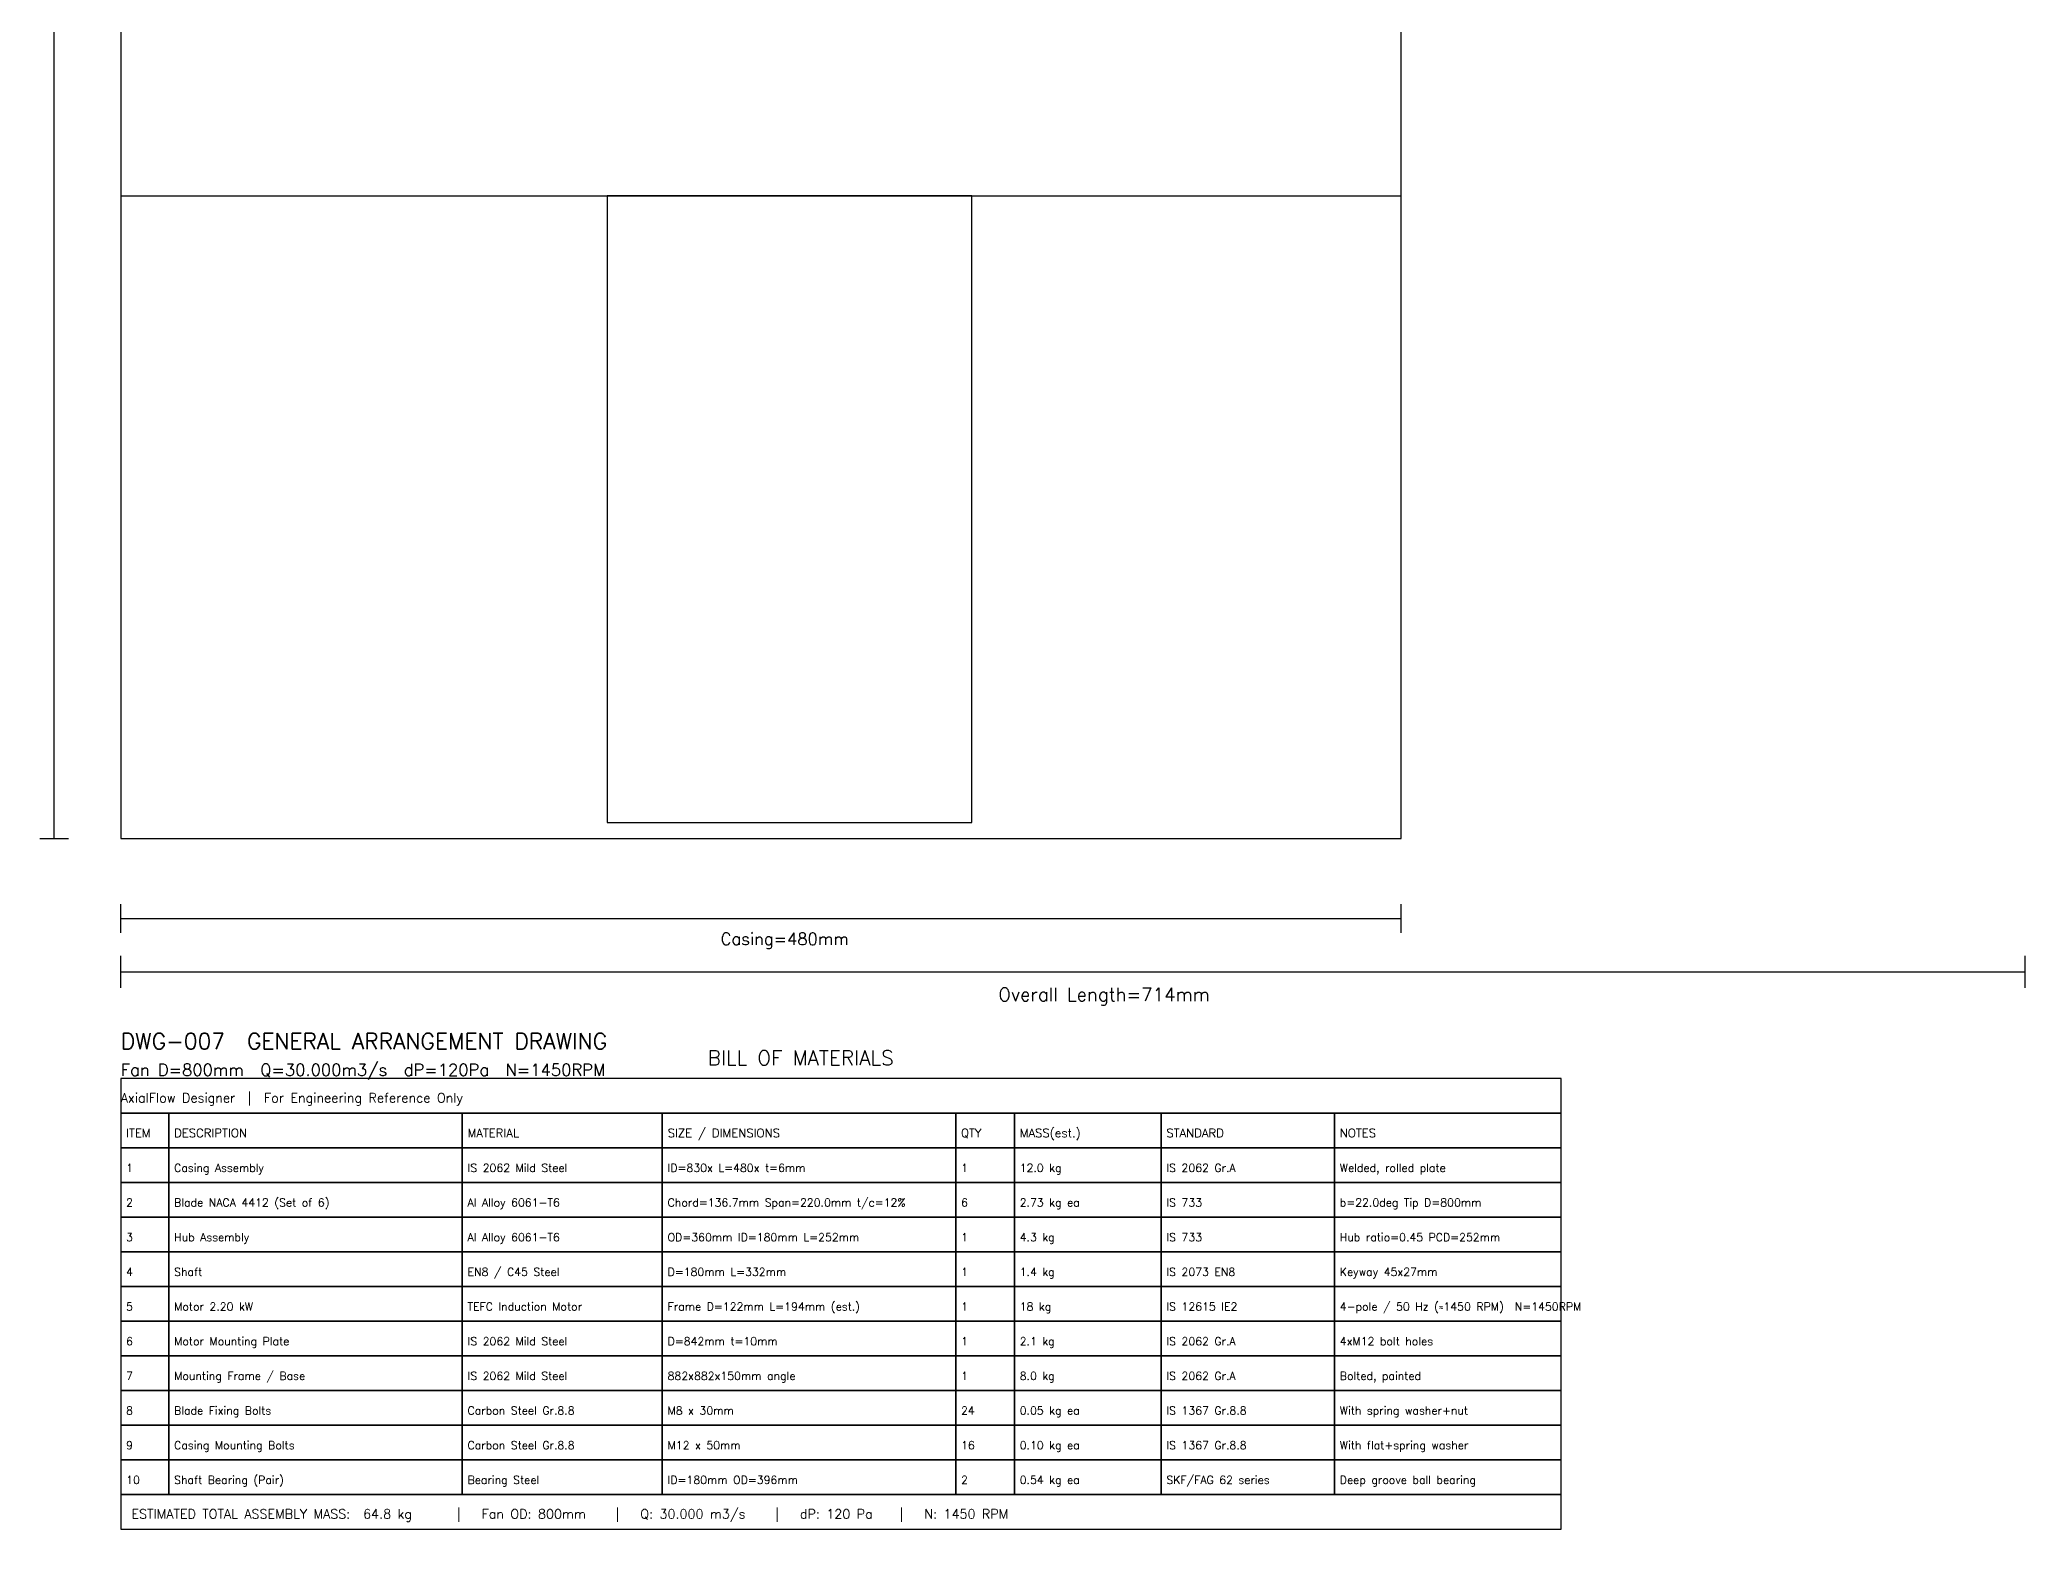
# Model space of a CAD drawing. Extents: x -55 to 759, y -680 to 437.
# Drawn here: x -30 to 714, y -680 to -122 of the extents above; entities that cross this region are included whole.
import ezdxf

# ---------------------------------------------------------------- set-up
doc = ezdxf.new("R2010")
doc.units = 0
for name, color, linetype in [('ANNOTATION', 3, 'Continuous'), ('BLADES', 5, 'Continuous'), ('CASING', 8, 'Continuous'), ('DIMENSIONS', 7, 'Continuous'), ('HUB', 9, 'Continuous'), ('TITLE_BLOCK', 5, 'Continuous')]:
    doc.layers.add(name, color=color, linetype=linetype)
doc.styles.get("Standard").update_dxf_attribs({"font": 'simplex.shx'})

msp = doc.modelspace()

# ---------------------------------------------------------------- linework, layer by layer
at = {"layer": 'BLADES'}
msp.add_lwpolyline([(182.4, -415), (319.1, -415), (319.1, -180), (182.4, -180)], close=True, dxfattribs=at)
at = {"layer": 'CASING'}
for points in [[(0, -421), (480, -421), (480, 421), (0, 421)], [(0, -563), (18, -563), (18, -550), (0, -550)], [(18, -563), (128, -563), (128, -550), (18, -550)], [(128, -563), (203, -563), (203, -550), (128, -550)], [(203, -563), (313, -563), (313, -550), (203, -550)], [(313, -563), (335, -563), (335, -550), (313, -550)], [(335, -563), (390, -563), (390, -550), (335, -550)], [(390, -563), (455, -563), (455, -550), (390, -550)], [(455, -563), (540, -563), (540, -550), (455, -550)], [(0, -589), (18, -589), (18, -576), (0, -576)], [(18, -589), (128, -589), (128, -576), (18, -576)], [(128, -589), (203, -589), (203, -576), (128, -576)], [(203, -589), (313, -589), (313, -576), (203, -576)], [(313, -589), (335, -589), (335, -576), (313, -576)], [(335, -589), (390, -589), (390, -576), (335, -576)], [(390, -589), (455, -589), (455, -576), (390, -576)], [(455, -589), (540, -589), (540, -576), (455, -576)], [(0, -615), (18, -615), (18, -602), (0, -602)], [(18, -615), (128, -615), (128, -602), (18, -602)], [(128, -615), (203, -615), (203, -602), (128, -602)], [(203, -615), (313, -615), (313, -602), (203, -602)], [(313, -615), (335, -615), (335, -602), (313, -602)], [(335, -615), (390, -615), (390, -602), (335, -602)], [(390, -615), (455, -615), (455, -602), (390, -602)], [(455, -615), (540, -615), (540, -602), (455, -602)], [(0, -641), (18, -641), (18, -628), (0, -628)], [(18, -641), (128, -641), (128, -628), (18, -628)], [(128, -641), (203, -641), (203, -628), (128, -628)], [(203, -641), (313, -641), (313, -628), (203, -628)], [(313, -641), (335, -641), (335, -628), (313, -628)], [(335, -641), (390, -641), (390, -628), (335, -628)], [(390, -641), (455, -641), (455, -628), (390, -628)], [(455, -641), (540, -641), (540, -628), (455, -628)], [(0, -667), (18, -667), (18, -654), (0, -654)], [(18, -667), (128, -667), (128, -654), (18, -654)], [(128, -667), (203, -667), (203, -654), (128, -654)], [(203, -667), (313, -667), (313, -654), (203, -654)], [(313, -667), (335, -667), (335, -654), (313, -654)], [(335, -667), (390, -667), (390, -654), (335, -654)], [(390, -667), (455, -667), (455, -654), (390, -654)], [(455, -667), (540, -667), (540, -654), (455, -654)]]:
    msp.add_lwpolyline(points, close=True, dxfattribs=at)
at = {"layer": 'DIMENSIONS'}
for p, q in [((-25, -421), (-25, 421)), ((-30.4, -421), (-19.6, -421)), ((0, -456.4), (0, -445.6)), ((480, -456.4), (480, -445.6)), ((0, -451), (480, -451)), ((0, -477), (0, -465)), ((714, -477), (714, -465)), ((0, -471), (714, -471))]:
    msp.add_line(p, q, dxfattribs=at)
for points in [[(0, -537), (18, -537), (18, -524), (0, -524)], [(18, -537), (128, -537), (128, -524), (18, -524)], [(128, -537), (203, -537), (203, -524), (128, -524)], [(203, -537), (313, -537), (313, -524), (203, -524)], [(313, -537), (335, -537), (335, -524), (313, -524)], [(335, -537), (390, -537), (390, -524), (335, -524)], [(390, -537), (455, -537), (455, -524), (390, -524)], [(455, -537), (540, -537), (540, -524), (455, -524)]]:
    msp.add_lwpolyline(points, close=True, dxfattribs=at)
at = {"layer": 'HUB'}
msp.add_line((480, -421), (480, 421), dxfattribs=at)
for points in [[(0, -180), (480, -180), (480, 180), (0, 180)], [(0, -550), (18, -550), (18, -537), (0, -537)], [(18, -550), (128, -550), (128, -537), (18, -537)], [(128, -550), (203, -550), (203, -537), (128, -537)], [(203, -550), (313, -550), (313, -537), (203, -537)], [(313, -550), (335, -550), (335, -537), (313, -537)], [(335, -550), (390, -550), (390, -537), (335, -537)], [(390, -550), (455, -550), (455, -537), (390, -537)], [(455, -550), (540, -550), (540, -537), (455, -537)], [(0, -576), (18, -576), (18, -563), (0, -563)], [(18, -576), (128, -576), (128, -563), (18, -563)], [(128, -576), (203, -576), (203, -563), (128, -563)], [(203, -576), (313, -576), (313, -563), (203, -563)], [(313, -576), (335, -576), (335, -563), (313, -563)], [(335, -576), (390, -576), (390, -563), (335, -563)], [(390, -576), (455, -576), (455, -563), (390, -563)], [(455, -576), (540, -576), (540, -563), (455, -563)], [(0, -602), (18, -602), (18, -589), (0, -589)], [(18, -602), (128, -602), (128, -589), (18, -589)], [(128, -602), (203, -602), (203, -589), (128, -589)], [(203, -602), (313, -602), (313, -589), (203, -589)], [(313, -602), (335, -602), (335, -589), (313, -589)], [(335, -602), (390, -602), (390, -589), (335, -589)], [(390, -602), (455, -602), (455, -589), (390, -589)], [(455, -602), (540, -602), (540, -589), (455, -589)], [(0, -628), (18, -628), (18, -615), (0, -615)], [(18, -628), (128, -628), (128, -615), (18, -615)], [(128, -628), (203, -628), (203, -615), (128, -615)], [(203, -628), (313, -628), (313, -615), (203, -615)], [(313, -628), (335, -628), (335, -615), (313, -615)], [(335, -628), (390, -628), (390, -615), (335, -615)], [(390, -628), (455, -628), (455, -615), (390, -615)], [(455, -628), (540, -628), (540, -615), (455, -615)], [(0, -654), (18, -654), (18, -641), (0, -641)], [(18, -654), (128, -654), (128, -641), (18, -641)], [(128, -654), (203, -654), (203, -641), (128, -641)], [(203, -654), (313, -654), (313, -641), (203, -641)], [(313, -654), (335, -654), (335, -641), (313, -641)], [(335, -654), (390, -654), (390, -641), (335, -641)], [(390, -654), (455, -654), (455, -641), (390, -641)], [(455, -654), (540, -654), (540, -641), (455, -641)]]:
    msp.add_lwpolyline(points, close=True, dxfattribs=at)
at = {"layer": 'TITLE_BLOCK'}
for points in [[(0, -524), (540, -524), (540, -511), (0, -511)], [(0, -680), (540, -680), (540, -667), (0, -667)]]:
    msp.add_lwpolyline(points, close=True, dxfattribs=at)

# ---------------------------------------------------------------- texts
at = {"layer": 'ANNOTATION'}
for s, height, p in [('Fan D=800mm  Q=30.000m3/s  dP=120Pa  N=1450RPM', 4.5, (0, -510)), ('AxialFlow Designer  |  For Engineering Reference Only', 3.5, (0, -520)), ('1', 3, (2, -546)), ('Casing Assembly', 3, (20, -546)), ('IS 2062 Mild Steel', 3, (130, -546)), ('ID=830x L=480x t=6mm', 3, (205, -546)), ('1', 3, (315, -546)), ('12.0 kg', 3, (337, -546)), ('IS 2062 Gr.A', 3, (392, -546)), ('Welded, rolled plate', 3, (457, -546)), ('2', 3, (2, -559)), ('Blade NACA 4412 (Set of 6)', 3, (20, -559)), ('Al Alloy 6061-T6', 3, (130, -559)), ('Chord=136.7mm Span=220.0mm t/c=12%', 3, (205, -559)), ('6', 3, (315, -559)), ('2.73 kg ea', 3, (337, -559)), ('IS 733', 3, (392, -559)), ('b=22.0deg Tip D=800mm', 3, (457, -559)), ('3', 3, (2, -572)), ('Hub Assembly', 3, (20, -572)), ('Al Alloy 6061-T6', 3, (130, -572)), ('OD=360mm ID=180mm L=252mm', 3, (205, -572)), ('1', 3, (315, -572)), ('4.3 kg', 3, (337, -572)), ('IS 733', 3, (392, -572)), ('Hub ratio=0.45 PCD=252mm', 3, (457, -572)), ('4', 3, (2, -585)), ('Shaft', 3, (20, -585)), ('EN8 / C45 Steel', 3, (130, -585)), ('D=180mm L=332mm', 3, (205, -585)), ('1', 3, (315, -585)), ('1.4 kg', 3, (337, -585)), ('IS 2073 EN8', 3, (392, -585)), ('Keyway 45x27mm', 3, (457, -585)), ('5', 3, (2, -598)), ('Motor 2.20 kW', 3, (20, -598)), ('TEFC Induction Motor', 3, (130, -598)), ('Frame D=122mm L=194mm (est.)', 3, (205, -598)), ('1', 3, (315, -598)), ('18 kg', 3, (337, -598)), ('IS 12615 IE2', 3, (392, -598)), ('4-pole / 50 Hz (≈1450 RPM)  N=1450RPM', 3, (457, -598)), ('6', 3, (2, -611)), ('Motor Mounting Plate', 3, (20, -611)), ('IS 2062 Mild Steel', 3, (130, -611)), ('D=842mm t=10mm', 3, (205, -611)), ('1', 3, (315, -611)), ('2.1 kg', 3, (337, -611)), ('IS 2062 Gr.A', 3, (392, -611)), ('4xM12 bolt holes', 3, (457, -611)), ('7', 3, (2, -624)), ('Mounting Frame / Base', 3, (20, -624)), ('IS 2062 Mild Steel', 3, (130, -624)), ('882x882x150mm angle', 3, (205, -624)), ('1', 3, (315, -624)), ('8.0 kg', 3, (337, -624)), ('IS 2062 Gr.A', 3, (392, -624)), ('Bolted, painted', 3, (457, -624)), ('8', 3, (2, -637)), ('Blade Fixing Bolts', 3, (20, -637)), ('Carbon Steel Gr.8.8', 3, (130, -637)), ('M8 x 30mm', 3, (205, -637)), ('24', 3, (315, -637)), ('0.05 kg ea', 3, (337, -637)), ('IS 1367 Gr.8.8', 3, (392, -637)), ('With spring washer+nut', 3, (457, -637)), ('9', 3, (2, -650)), ('Casing Mounting Bolts', 3, (20, -650)), ('Carbon Steel Gr.8.8', 3, (130, -650)), ('M12 x 50mm', 3, (205, -650)), ('16', 3, (315, -650)), ('0.10 kg ea', 3, (337, -650)), ('IS 1367 Gr.8.8', 3, (392, -650)), ('With flat+spring washer', 3, (457, -650)), ('10', 3, (2, -663)), ('Shaft Bearing (Pair)', 3, (20, -663)), ('Bearing Steel', 3, (130, -663)), ('ID=180mm OD=396mm', 3, (205, -663)), ('2', 3, (315, -663)), ('0.54 kg ea', 3, (337, -663)), ('SKF/FAG 62 series', 3, (392, -663)), ('Deep groove ball bearing', 3, (457, -663))]:
    msp.add_text(s, height=height, dxfattribs=at).set_placement(p)
at = {"layer": 'DIMENSIONS'}
for s, height, p in [('Casing=480mm', 4.5, (224.88, -460.9)), ('Overall Length=714mm', 5, (329, -482)), ('ITEM', 3.2, (2, -533)), ('DESCRIPTION', 3.2, (20, -533)), ('MATERIAL', 3.2, (130, -533)), ('SIZE / DIMENSIONS', 3.2, (205, -533)), ('QTY', 3.2, (315, -533)), ('MASS(est.)', 3.2, (337, -533)), ('STANDARD', 3.2, (392, -533)), ('NOTES', 3.2, (457, -533))]:
    msp.add_text(s, height=height, dxfattribs=at).set_placement(p)
at = {"layer": 'TITLE_BLOCK'}
for s, height, p in [('DWG-007  GENERAL ARRANGEMENT DRAWING', 6, (0, -500)), ('BILL OF MATERIALS', 5.5, (220, -506)), ('ESTIMATED TOTAL ASSEMBLY MASS:  64.8 kg   |   Fan OD: 800mm   |   Q: 30.000 m3/s   |   dP: 120 Pa   |   N: 1450 RPM', 3.5, (4, -676))]:
    msp.add_text(s, height=height, dxfattribs=at).set_placement(p)

doc.saveas('drawing.dxf')
